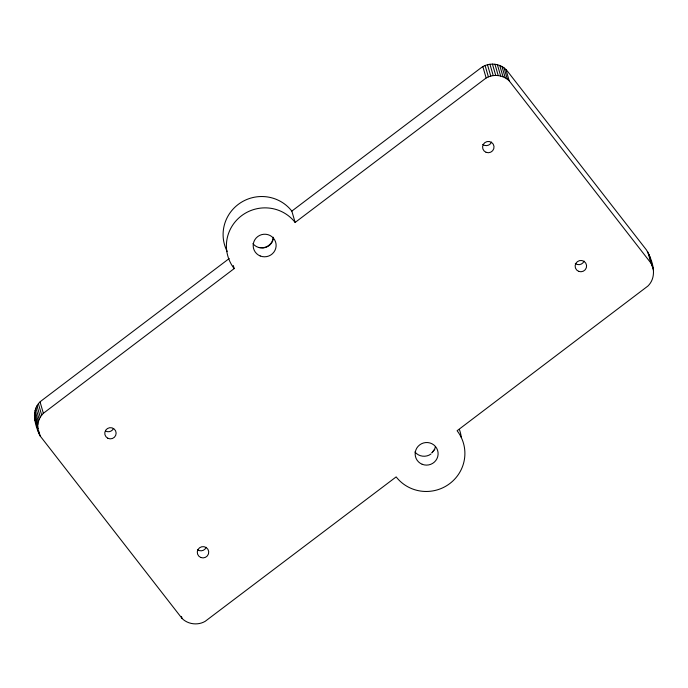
<?xml version="1.0" encoding="UTF-8"?>
<svg xmlns="http://www.w3.org/2000/svg" width="688" height="688" viewBox="0 0 688 688"><rect width="100%" height="100%" fill="white"/><g stroke="black" fill="none" stroke-linecap="round" stroke-linejoin="round"><path stroke-width="1.03" d="M227.178 251.438A38.322 37.599 -16.2 0 1 241.11 202.427A38.322 37.599 -16.2 0 1 291.832 211.104L480.766 68.026C488.729 61.739 501.449 63.201 507.572 71.363L646.419 249.916C652.482 260.399 657.969 276.163 647.924 286.027L457.107 430.74A38.322 37.599 -16.2 0 1 449.771 483.578A38.322 37.599 -16.2 0 1 396.159 476.896L205.153 621.35C197.912 625.59 188.022 624.437 182.071 618.478L40.205 436.037C34.778 425.373 30.186 408.749 41.959 400.33L229.181 258.55M39.113 433.836C36.18 426.938 37.995 418.493 43.361 413.299L234.187 268.587A38.322 37.599 -16.2 0 1 241.514 215.757A38.322 37.599 -16.2 0 1 295.126 222.439L486.149 77.985C493.391 73.745 503.272 74.897 509.223 80.857L651.089 263.289L652.972 267.821M273.36 237.24L272.689 240.998A11.498 11.283 -16.2 0 1 263.547 247.921L259.058 247.551M434.67 449.298L432.012 452.73L434.67 449.298L435.452 446.452M273.48 238.143L271.915 241.884A12.014 11.791 -16.2 0 1 264.949 247.319C260.649 248.789 255.695 247.216 252.96 243.647M431.023 453.96C426.182 457.666 418.691 456.806 414.941 451.956M36.911 424.702L35.028 420.179M648.887 254.164L653.454 270.238M647.795 251.954L651.089 263.289M505.929 69.522L509.223 80.857M504.063 67.906L507.357 79.24M501.982 66.547L505.276 77.882M499.746 65.472L503.04 76.807M497.381 64.689L500.675 76.024M494.93 64.225L498.224 75.56M492.436 64.079L495.73 75.413M489.933 64.251L493.227 75.585M487.482 64.741L490.768 76.076M485.109 65.549L488.394 76.884M482.856 66.65L486.149 77.985M291.832 211.104L295.126 222.439M233.284 265.499L234.187 268.587M181.469 616.414L182.071 618.478M40.067 401.964L43.361 413.299M38.408 403.822L41.701 415.156M37.014 405.877L40.308 417.212M35.896 408.096L39.19 419.431M35.079 410.426L38.373 421.761M34.572 412.843L37.866 424.178M34.4 415.303L37.694 426.637M37.212 425.734L38.115 428.83M38.709 430.886L40.205 436.037M34.555 417.762L37.84 429.097M649.678 256.486L650.16 258.903M113.4 428.727A5.693 5.59 -16.2 0 1 105.694 431.109M491.533 142.124A5.745 5.642 -16.2 0 1 482.727 144.489M206.228 547.313A5.745 5.642 -16.2 0 1 197.422 549.678M584.095 261.156A5.745 5.642 -16.2 0 1 575.288 263.521M459.472 429.716A38.322 37.599 -16.2 0 1 461.304 437.379M107.767 438.222A5.693 5.59 -16.2 0 0 116.134 433.019A5.693 5.59 -16.2 0 0 107.44 428.529A5.693 5.59 -16.2 0 0 107.767 438.222M200.776 557.486A5.745 5.642 -16.2 0 0 208.696 551.492A5.745 5.642 -16.2 0 0 199.529 547.794A5.745 5.642 -16.2 0 0 200.776 557.486M578.634 271.339A5.745 5.642 -16.2 0 0 586.554 265.344A5.745 5.642 -16.2 0 0 577.387 261.646A5.745 5.642 -16.2 0 0 578.634 271.339M486.081 152.315A5.745 5.642 -16.2 0 0 493.993 146.32A5.745 5.642 -16.2 0 0 484.834 142.622A5.745 5.642 -16.2 0 0 486.081 152.315M260.21 255.97A11.498 11.283 -16.2 0 0 276.043 243.982A11.498 11.283 -16.2 0 0 257.716 236.586A11.498 11.283 -16.2 0 0 260.21 255.97M422.191 464.28A11.498 11.283 -16.2 0 0 438.024 452.283A11.498 11.283 -16.2 0 0 419.689 444.887A11.498 11.283 -16.2 0 0 422.191 464.28"/></g></svg>
